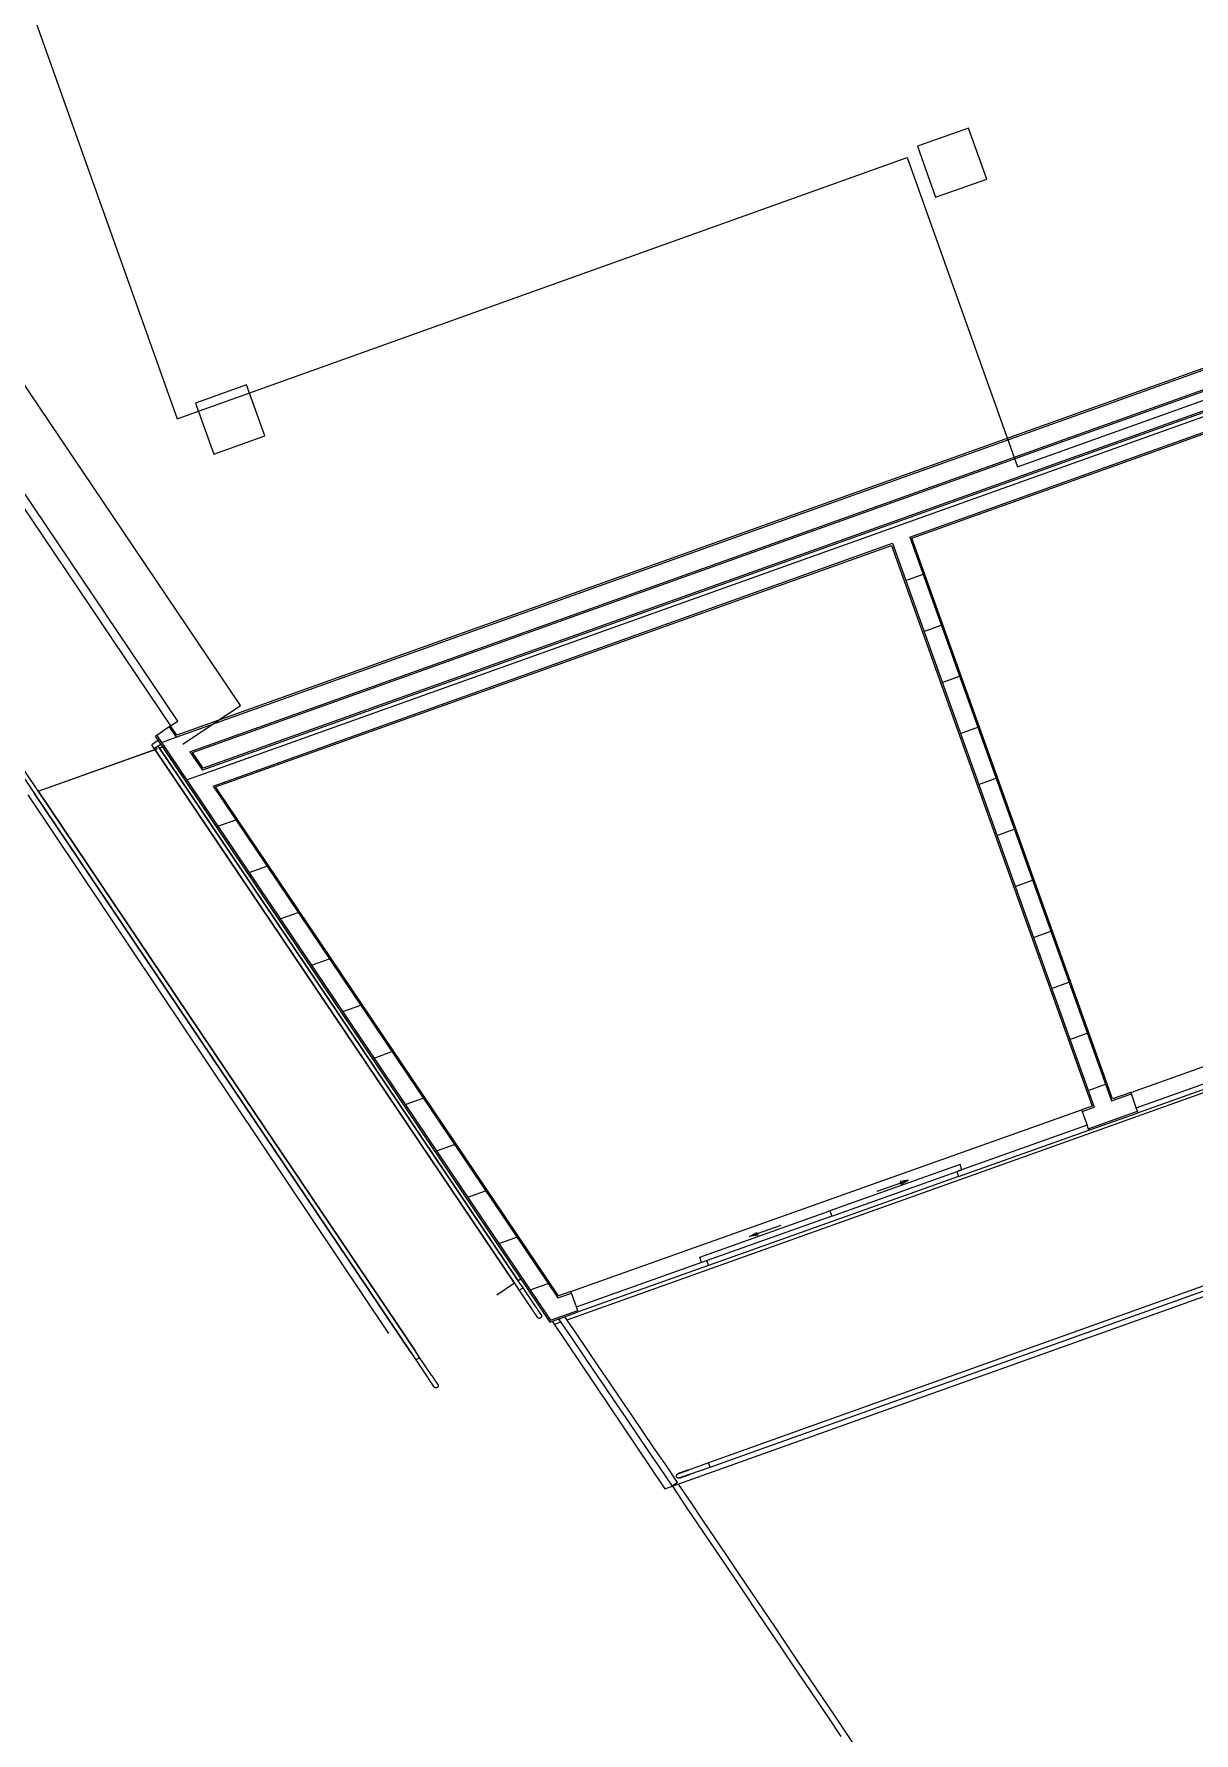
# Model space of a CAD drawing. Header units: metres. Extents: x 286532 to 329498, y 7396783 to 7466136.
# Drawn here: x 325551.01 to 325561.71, y 7397711.22 to 7397726.91 of the extents above; entities that cross this region are included whole.
import ezdxf

# ---------------------------------------------------------------- set-up
doc = ezdxf.new("R2010")
doc.units = ezdxf.units.M
doc.header["$LTSCALE"] = 10
doc.layers.get('0').update_dxf_attribs({"color": 255})
doc.layers.add('_  ARQ-AUX-001', color=1, linetype='Continuous', lineweight=5)
doc.layers.add('_AUXILIAR', color=7, linetype='Continuous', lineweight=30)

# ---------------------------------------------------------------- blocks, each defined once
blk = doc.blocks.new('ESTACAODRONE')
at = {"layer": '_  ARQ-AUX-001'}
for p, q in [((-60.70837407480791, -106.0592915486856), (-70.29791593585236, -91.49917662634319)), ((-70.71963570962062, -92.02024102966865), (-61.35362909579015, -106.240955078039)), ((-61.28681790012637, -106.1969520766189), (-70.65282451395683, -91.97623802824859)), ((-61.30391020898242, -106.3437157562003), (-38.59791278559715, -98.48435515444726)), ((-38.63704037986463, -98.48202545847744), (-61.29779709654395, -106.3257266264409)), ((-61.17817059118534, -106.4800885943696), (-37.64206768543227, -98.3333986941725)), ((-61.15503047034144, -106.4879521299154), (-37.65133612416685, -98.35247999522835)), ((-42.44445072917733, -100.2073179734871), (-61.06465719779953, -106.6524396911263)), ((-42.46353202796308, -100.1980495341122), (-61.05854408576852, -106.634450561367)), ((-61.04528079356589, -106.6818595189282), (-42.43328388778858, -100.2395794261154)), ((-53.93672663901046, -100.7968936199355), (-54.40950555383129, -100.9596206849888)), ((-53.77399957395723, -101.2696725347564), (-53.93672663901046, -100.7968936199355)), ((-54.40950555383129, -100.9596206849888), (-54.24677848877806, -101.4323995998096)), ((-54.24677848877806, -101.4323995998096), (-53.77399957395723, -101.2696725347564)), ((-54.51735142548569, -104.5660780202597), (-48.57358475151705, -102.5087270587683)), ((-54.49827012454625, -104.5753464587033), (-48.58285319025163, -102.5278083598241)), ((-60.6204872362064, -103.0998057043213), (-61.09326615102724, -103.2625327693745)), ((-60.45776017115317, -103.5725846191421), (-60.6204872362064, -103.0998057043213)), ((-61.09326615102724, -103.2625327693745), (-60.930539085974, -103.7353116841954)), ((-60.930539085974, -103.7353116841954), (-60.45776017115317, -103.5725846191421)), ((-57.75182064610999, -111.7601566212252), (-35.65757126000244, -104.1125439712778)), ((-54.51735142548569, -104.5660780202597), (-52.70919687894639, -109.7899065921083)), ((-52.69992138608359, -109.770845670253), (-54.49827012454625, -104.5753464587033)), ((-60.96817081322661, -106.798938122578), (-54.6779999496066, -104.6216842401773)), ((-60.94503069197526, -106.8068016581237), (-54.68726838834118, -104.6407655412331)), ((-54.68726838834118, -104.6407655412331), (-52.88901377236471, -109.8359928289428)), ((-54.6779999496066, -104.6216842401773), (-52.86992540740175, -109.8452816773206)), ((-54.55889161840392, -104.965792825846), (-54.3982430936054, -104.9101866059176)), ((-62.58445035494265, -106.8248865153612), (-63.64490516809309, -105.2147633026821)), ((-63.67998104581659, -105.2378648784276), (-62.61952623266615, -106.8479880911067)), ((-54.3953439133015, -105.4382884852501), (-54.23469538856239, -105.3826822653423)), ((-54.23179620819906, -105.9107841446542), (-54.07114768351937, -105.855177924767)), ((-61.24186147218324, -106.4106555150249), (-60.70837407480791, -106.0592915486856)), ((-61.48307578725507, -106.3262108927593), (-61.49560288642533, -106.3344614552334)), ((-61.36615619499935, -106.2492056405172), (-61.48307578725507, -106.3262108927593)), ((-61.48307578725507, -106.3262108927593), (-57.90452779229963, -111.759637308307)), ((-61.35362909582909, -106.240955078043), (-61.36615619499935, -106.2492056405172)), ((-61.36615619499935, -106.2492056405172), (-61.30391020898242, -106.3437157562003)), ((-61.35362909579015, -106.240955078039), (-61.28681790012637, -106.1969520766189)), ((-61.29779709654395, -106.3257266264409), (-61.35362909582909, -106.240955078043)), ((-62.58160984655842, -106.8305848203599), (-61.47810332389781, -106.4486216092482)), ((-62.58133405313129, -106.8310106862336), (-61.47969047207152, -106.4496923061088)), ((-61.4699107489248, -106.3734706678489), (-61.52928268364138, -106.4125740441871)), ((-61.4699107489248, -106.3734706678489), (-61.52928268364138, -106.4125740441871)), ((-61.5292826836411, -106.4125740441872), (-61.52888910008869, -106.4131716349625)), ((-61.5061811078956, -106.4476499219107), (-61.5292826836411, -106.4125740441872)), ((-61.5292826836411, -106.4125740441872), (-61.52888910008869, -106.4131716349625)), ((-61.52888910008869, -106.4131716349625), (-61.5292826836411, -106.4125740441872)), ((-61.50657469144812, -106.4470523311353), (-61.5061811078956, -106.4476499219107)), ((-61.50657469144812, -106.4470523311353), (-61.5061811078956, -106.4476499219107)), ((-61.5061811078956, -106.4476499219107), (-61.50657469144812, -106.4470523311353)), ((-61.50618110789588, -106.4476499219106), (-61.44680917317925, -106.4085465455724)), ((-61.50618110789588, -106.4476499219106), (-61.44680917317925, -106.4085465455724)), ((-61.50618110789588, -106.4476499219106), (-61.49819812443002, -106.4597707466978)), ((-61.50618110789594, -106.4476499219106), (-61.49819812443002, -106.4597707466978)), ((-61.49560288642533, -106.3344614552334), (-57.91065042139962, -111.7776119876653)), ((-61.46312224670646, -106.4366691709523), (-61.4711052301725, -106.424548346165)), ((-61.46312224670652, -106.4366691709523), (-61.4711052301725, -106.424548346165)), ((-61.45358278648928, -106.4401341713965), (-61.4311247926089, -106.4323606537655)), ((-61.45295609236928, -106.4404385779053), (-61.43093508371385, -106.4328163163736)), ((-61.44042529666331, -106.3909685276449), (-61.30391020898242, -106.3437157562003)), ((-61.43093508371385, -106.4328163163736), (-58.17368907673517, -111.3783994195983)), ((-61.17817059118534, -106.4800885943696), (-61.06465719779953, -106.6524396911263)), ((-54.06824850309667, -106.3832798040584), (-53.90759997847638, -106.3276735841917)), ((-61.05854408576852, -106.634450561367), (-61.15503047034144, -106.4879521299154)), ((-61.21104911418811, -106.739237883935), (-61.04528079341702, -106.6818595188767)), ((-59.39737542142393, -111.8672316689044), (-62.67426035663811, -106.8631758149713)), ((-60.96817081322661, -106.798938122578), (-57.83513799699722, -111.5559242777526)), ((-57.82901536789723, -111.5379495983943), (-60.94503069197526, -106.8068016581237)), ((-53.9047007979942, -106.8557754634625), (-53.74405227343334, -106.8001692436164)), ((-60.92726563037675, -107.1701156252005), (-60.76149730966162, -107.1127372601616)), ((-53.74115309289181, -107.3282711228666), (-53.5805045683903, -107.272664903041)), ((-60.64348214656547, -107.600993366466), (-60.47771382590622, -107.5436150014465)), ((-53.57760538778939, -107.8007667822707), (-53.41695686334731, -107.7451605624657)), ((-52.52999512845417, -109.7123017329723), (-46.85722941183485, -107.7578890025616)), ((-60.35969866275417, -108.0318711077315), (-60.19393034215079, -107.9744927427314)), ((-53.41405768268697, -108.2732624416748), (-53.25340915830429, -108.2176562218904)), ((-60.07591517894289, -108.4627488489971), (-59.91014685839536, -108.4053704840163)), ((-53.25050997758453, -108.745758101079), (-53.08986145326125, -108.6901518813151)), ((-59.79213169513159, -108.8936265902627), (-59.62636337463996, -108.8362482253011)), ((-59.50834821132023, -109.3245043315282), (-59.34257989088454, -109.267125966586)), ((-53.08696227248211, -109.2182537604831), (-52.92631374821826, -109.1626475407397)), ((-52.48113481027198, -109.8541208766178), (-51.03930685726562, -109.3573743075008)), ((-51.02302008450769, -109.4046473551404), (-52.46484803751405, -109.9013939242574)), ((-59.22456472750895, -109.7553820727937), (-59.05879640712917, -109.6980037078709)), ((-52.92341456737964, -109.6907494198872), (-52.76276604317522, -109.6351432001644)), ((-52.70919687894639, -109.7899065921083), (-52.52510909672128, -109.7264836477116)), ((-52.52999512845417, -109.7123017329723), (-52.69992138608359, -109.770845670253)), ((-52.52510909672128, -109.7264836477116), (-52.52999512845417, -109.7123017329723)), ((-52.48113481025212, -109.8541208766401), (-52.52510909672128, -109.7264836477116)), ((-57.71288747934159, -111.4979405738413), (-52.98558271513321, -109.8692632969469)), ((-47.16060540429453, -109.8728947029156), (-56.45931998162695, -113.0915135385818)), ((-56.44558197440153, -113.1312031739729), (-47.14686739706914, -109.9125843383066)), ((-52.88901377236471, -109.8359928289428), (-52.98558271513321, -109.8692632969469)), ((-52.98558271513321, -109.8692632969469), (-52.98069668340031, -109.8834452116862)), ((-52.98069668340031, -109.8834452116862), (-52.86992540740175, -109.8452816773206)), ((-52.98069668340031, -109.8834452116862), (-52.93672239698935, -110.0110824406147)), ((-52.92532165593002, -110.0441735740751), (-52.4697340693092, -109.8872120091692)), ((-52.92043562425533, -110.0583554878831), (-52.4648480375181, -109.9013939239085)), ((-52.46484803751405, -109.9013939242574), (-52.48113481027198, -109.8541208766178)), ((-56.86468177882489, -113.3286755494773), (-47.0717255299096, -109.9389819335192)), ((-52.9367223970844, -110.0110824407324), (-54.14218511189299, -110.4263951460597)), ((-54.12589833913505, -110.4736681936993), (-52.92043562432646, -110.058355488372)), ((-52.92043562432646, -110.058355488372), (-52.9367223970844, -110.0110824407324)), ((-58.94078124369764, -110.1862598140592), (-58.77501292337379, -110.1288814491558)), ((-54.11119883701138, -110.3628353256622), (-55.31666155181997, -110.7781480309895)), ((-54.09491206425344, -110.4101083733018), (-54.11119883701138, -110.3628353256622)), ((-58.65699775988628, -110.6171375553248), (-58.49122943961831, -110.5597591904407)), ((-54.12589833908714, -110.4736681934446), (-56.44227767316625, -111.2717200582847)), ((-55.30037477906204, -110.825421078629), (-54.09491206425344, -110.4101083733018)), ((-54.87811038609194, -110.6001907466806), (-54.58993388768123, -110.5009065799483)), ((-54.58993388768123, -110.5009065799483), (-54.666694640945, -110.513078212523)), ((-54.666694640945, -110.513078212523), (-54.65790245757145, -110.5385978970947)), ((-54.65790245757145, -110.5385978970947), (-54.58993388768123, -110.5009065799483)), ((-54.14218511189299, -110.4263951460597), (-54.12589833913505, -110.4736681936993)), ((-56.52212426634766, -111.193460735936), (-55.31666155153907, -110.7781480306087)), ((-55.30037477878113, -110.8254210782483), (-56.50583749358973, -111.2407337835756)), ((-55.31666155153907, -110.7781480306087), (-55.30037477878113, -110.8254210782483)), ((-55.31666155181997, -110.7781480309895), (-55.30037477906204, -110.825421078629)), ((-58.37321427607498, -111.0480152965903), (-58.20744595586297, -110.9906369317256)), ((-55.77176007838914, -110.9080758985158), (-56.05993657679986, -111.0073600652482)), ((-56.05993657679986, -111.0073600652482), (-55.99196800690964, -110.9696687481018)), ((-55.98317582353608, -110.9951884326735), (-56.05993657679986, -111.0073600652482)), ((-55.99196800690964, -110.9696687481018), (-55.98317582353608, -110.9951884326735)), ((-57.66402716075878, -111.639759716145), (-56.45856444595018, -111.2244470108177)), ((-56.44227767319224, -111.2717200584572), (-57.64774038800084, -111.6870327637845)), ((-56.50583749358973, -111.2407337835756), (-56.52212426634766, -111.193460735936)), ((-56.45856444595018, -111.2244470108177), (-56.44227767319224, -111.2717200584572)), ((-58.23235754854977, -111.4170394837856), (-58.39685601211386, -111.5253809979185)), ((-58.23395377910407, -111.4159796554498), (-58.19000491337584, -111.4827086551228)), ((-58.23395377910401, -111.4159796554499), (-58.1900049133759, -111.4827086551228)), ((-58.15492903565234, -111.4596070793772), (-58.19887790138057, -111.3928780797042)), ((-58.15492903565234, -111.4596070793773), (-58.19887790138063, -111.3928780797043)), ((-58.17368907673517, -111.3783994195983), (-58.19853459933074, -111.3947631074116)), ((-58.19000491337556, -111.4827086551228), (-58.18940732260023, -111.4823150715704)), ((-58.19000491337558, -111.4827086551228), (-58.18940732260027, -111.4823150715704)), ((-58.19000491337588, -111.4827086551228), (-58.08087746985409, -111.648400420369)), ((-58.15552662642739, -111.4600006629298), (-58.15492903565206, -111.4596070793773)), ((-58.1555266264274, -111.4600006629298), (-58.1549290356521, -111.4596070793773)), ((-58.04580159213062, -111.6252988446234), (-58.15492903565237, -111.4596070793772)), ((-58.08943079226364, -111.4788930378559), (-57.92366247210751, -111.4215146730105)), ((-57.71288747934159, -111.4979405738413), (-57.82901536789723, -111.5379495983943)), ((-57.70800144720124, -111.5121224876493), (-57.71288747934159, -111.4979405738413)), ((-57.83513799699722, -111.5559242777526), (-57.70800144720124, -111.5121224876493)), ((-57.66402716073208, -111.6397597156465), (-57.70800144720124, -111.5121224876493)), ((-57.64774038800084, -111.6870327637845), (-57.66402716075878, -111.639759716145)), ((-57.91065042139962, -111.7776119876653), (-57.64774038805626, -111.6870327638462)), ((-57.90452779229963, -111.759637308307), (-57.6526264201384, -111.6728508500382)), ((-57.89075367158512, -111.7707570483908), (-56.86468177882489, -113.3286755494773)), ((-57.81039698130917, -111.7804319923744), (-57.87064645253122, -111.8012864971533)), ((-57.82731376093011, -111.7550046028994), (-57.80828396829355, -111.7423441290331)), ((-57.82731376093011, -111.7550046028994), (-57.71326173652903, -111.9264347086815)), ((-57.66330717436745, -111.893200062313), (-57.77199021613126, -111.7298400040927)), ((-57.71326173630553, -111.9264347083439), (-57.6130574812247, -112.0770504132254)), ((-57.56310291906317, -112.0438157668569), (-57.66330717414399, -111.8932000619754)), ((-59.19431999226651, -112.0485907075407), (-59.15041585104274, -112.1152518005363)), ((-59.19431999226651, -112.0485907075406), (-59.15041585104274, -112.1152518005362)), ((-59.11533997331929, -112.0921502247907), (-59.15924411454296, -112.0254891317951)), ((-59.11533997331924, -112.0921502247907), (-59.15924411454296, -112.0254891317951)), ((-59.15041585104245, -112.1152518005364), (-59.14981826026718, -112.1148582169839)), ((-59.15041585104253, -112.1152518005364), (-59.14981826026722, -112.1148582169839)), ((-59.15041585104277, -112.1152518005363), (-59.041288407521, -112.2809435657825)), ((-59.11593756409428, -112.0925438083433), (-59.11533997331901, -112.0921502247908)), ((-59.11593756409435, -112.0925438083433), (-59.11533997331905, -112.0921502247909)), ((-59.0062125297975, -112.257841990037), (-59.11533997331928, -112.0921502247908)), ((-57.61305748145571, -112.0770504144525), (-57.51285322637489, -112.2276661193339)), ((-57.46289866421336, -112.1944314729654), (-57.56310291929418, -112.0438157680839)), ((-57.51285322619844, -112.2276661186983), (-57.41264897111762, -112.3782818235798)), ((-57.36269440895609, -112.3450471772112), (-57.46289866403691, -112.1944314723297)), ((-57.41264897099938, -112.3782818229442), (-57.31244471591856, -112.5288975278257)), ((-57.26249015375703, -112.4956628814571), (-57.36269440883785, -112.3450471765756)), ((-57.31244471614957, -112.5288975290527), (-57.21224046106875, -112.6795132339342)), ((-57.16228589890721, -112.6462785875656), (-57.26249015398804, -112.4956628826841)), ((-57.21224046095051, -112.6795132332986), (-57.11203620586969, -112.8301289381801)), ((-57.06208164370815, -112.7968942918115), (-57.16228589878898, -112.64627858693)), ((-57.11203620569324, -112.8301289375444), (-57.01183195061242, -112.9807446424259)), ((-56.96187738845089, -112.9475099960573), (-57.06208164353171, -112.7968942911758)), ((-57.01183195090164, -112.9807446436529), (-56.91162769582081, -113.1313603485344)), ((-56.86167313365928, -113.0981257021658), (-56.96187738874011, -112.9475099972844)), ((-56.91162769571326, -113.1313603479875), (-56.79757567116161, -113.302790453996)), ((-56.74762110899997, -113.2695558076274), (-56.86167313355168, -113.0981257016189)), ((-56.45931998162691, -113.0915135385818), (-56.64680625928369, -113.1564092679514)), ((-56.6330682520583, -113.1960989033424), (-56.44558197440151, -113.1312031739729)), ((-56.44558197440125, -113.131203173973), (-56.45931998162666, -113.0915135385819)), ((-56.74762110899997, -113.2695558076274), (-56.79757567116161, -113.302790453996)), ((-56.79615035380624, -113.3049543638052), (-56.67523051489457, -113.4885509085053)), ((-56.62512211814681, -113.4555486574402), (-56.73764388762174, -113.2847031761272)), ((-56.67523051489457, -113.4885509085053), (-56.56666193585914, -113.6533941315307)), ((-56.51655353911127, -113.6203918804657), (-56.62512211814681, -113.4555486574402)), ((-56.56666193570322, -113.6533941315629), (-56.4580933566678, -113.8182373545884)), ((-56.40798495991993, -113.7852351035233), (-56.51655353895546, -113.6203918804979)), ((-56.45809335691933, -113.8182373546206), (-56.34952477788391, -113.9830805776461)), ((-56.29941638113604, -113.950078326581), (-56.40798496017158, -113.7852351035556)), ((-56.34952477772799, -113.9830805776783), (-56.24095619869257, -114.1479238007038)), ((-56.1908478019447, -114.1149215496387), (-56.29941638098023, -113.9500783266133)), ((-56.24095619859486, -114.147923800736), (-56.13238761955944, -114.3127670237615)), ((-56.08227922281156, -114.2797647726964), (-56.1908478018471, -114.1149215496709)), ((-56.13238761981097, -114.3127670237937), (-56.02381904077555, -114.4776102468192)), ((-55.97371064402768, -114.4446079957541), (-56.08227922306321, -114.2797647727286)), ((-56.02381904061963, -114.4776102468514), (-55.91525046158421, -114.6424534698768)), ((-55.86514206483633, -114.6094512188118), (-55.97371064387187, -114.4446079957863)), ((-55.75657348605245, -114.7742944418695), (-55.86514206508798, -114.609451218844)), ((-55.91525046183574, -114.6424534699091), (-55.80668188280032, -114.8072966929345)), ((-55.6480049068611, -114.9391376649272), (-55.75657348589664, -114.7742944419017)), ((-55.8066818826444, -114.8072966929668), (-55.69811330360898, -114.9721399159922)), ((-55.53943632766976, -115.1039808879848), (-55.6480049067053, -114.9391376649594)), ((-55.69811330345306, -114.9721399160244), (-55.58954472441764, -115.1369831390499)), ((-55.43086774888587, -115.2688241110425), (-55.53943632792141, -115.1039808880171)), ((-55.58954472466917, -115.1369831390821), (-55.48097614563375, -115.3018263621076)), ((-55.48097614553603, -115.3018263621398), (-55.37240756650061, -115.4666695851653)), ((-55.32229916975274, -115.4336673341002), (-55.43086774878827, -115.2688241110747)), ((-55.37240756634469, -115.4666695842662), (-55.26383898730927, -115.6315128072916)), ((-55.2137305905614, -115.5985105562266), (-55.32229916959693, -115.4336673332011)), ((-55.10516201177751, -115.7633537802156), (-55.21373059081304, -115.5985105571901))]:
    blk.add_line(p, q, dxfattribs=at)
for points in [[(-61.50618110789566, -106.4476499219107), (-61.50558351712033, -106.4472563383582), (-61.50383146961821, -106.4461024097694), (-61.50104436453108, -106.4442667744708), (-61.49741213846477, -106.4418745279743), (-61.49318232162318, -106.4390886979253), (-61.48864316903388, -106.4360991340379), (-61.48410401644463, -106.4331095701505), (-61.47987419960305, -106.4303237401015), (-61.47624197353667, -106.427931493605), (-61.47345486844961, -106.4260958583063), (-61.47170282094743, -106.4249419297176), (-61.47110523017216, -106.4245483461651)], [(-61.47110523017216, -106.4245483461651), (-61.47170282094743, -106.4249419297176), (-61.47345486844961, -106.4260958583064), (-61.47624197353667, -106.427931493605), (-61.47987419960305, -106.4303237401015), (-61.48410401644463, -106.4331095701505), (-61.48864316903388, -106.4360991340379), (-61.49318232162318, -106.4390886979253), (-61.49741213846477, -106.4418745279743), (-61.50104436453108, -106.4442667744708), (-61.50383146961821, -106.4461024097694), (-61.50558351712033, -106.4472563383582), (-61.50618110789566, -106.4476499219107)], [(-61.50618110789566, -106.4476499219107), (-61.50558351712033, -106.4472563383582), (-61.50383146961826, -106.4461024097694), (-61.50104436453108, -106.4442667744708), (-61.49741213846477, -106.4418745279743), (-61.49318232162318, -106.4390886979253), (-61.48864316903388, -106.4360991340379), (-61.48410401644463, -106.4331095701505), (-61.47987419960305, -106.4303237401015), (-61.47624197353679, -106.427931493605), (-61.47345486844961, -106.4260958583064), (-61.47170282094748, -106.4249419297176), (-61.47110523017216, -106.4245483461651)], [(-61.47110523017216, -106.4245483461651), (-61.47170282094748, -106.4249419297176), (-61.47345486844961, -106.4260958583064), (-61.47624197353679, -106.427931493605), (-61.47987419960305, -106.4303237401015), (-61.48410401644463, -106.4331095701505), (-61.48864316903388, -106.4360991340379), (-61.49318232162318, -106.4390886979253), (-61.49741213846477, -106.4418745279743), (-61.50104436453108, -106.4442667744708), (-61.50383146961826, -106.4461024097694), (-61.50558351712033, -106.4472563383582), (-61.50618110789566, -106.4476499219107)], [(-58.23395377910401, -111.4159796554497), (-59.86607579386043, -108.9378754408283), (-61.49819812442996, -106.4597707466977)], [(-61.49819812442996, -106.4597707466977), (-59.86607579386043, -108.9378754408283), (-58.23395377910401, -111.4159796554497)], [(-58.23395377910401, -111.4159796554498), (-59.86607579386049, -108.9378754408283), (-61.49819812442996, -106.4597707466979)], [(-61.49819812442996, -106.4597707466979), (-59.86607579386049, -108.9378754408283), (-58.23395377910401, -111.4159796554498)], [(-61.46312224670646, -106.4366691709522), (-59.83099991613705, -108.9147738650827), (-58.19887790138057, -111.3928780797042)], [(-58.19887790138057, -111.3928780797042), (-59.83099991613705, -108.9147738650827), (-61.46312224670646, -106.4366691709522)], [(-61.46312224670646, -106.4366691709523), (-59.83099991613699, -108.9147738650828), (-58.19887790138057, -111.3928780797043)], [(-58.19887790138057, -111.3928780797043), (-59.83099991613699, -108.9147738650828), (-61.46312224670646, -106.4366691709523)], [(-59.19431999226651, -112.0485907075406), (-60.90691966778456, -109.4482946294967), (-62.61952623266603, -106.8479880911067)], [(-62.61952623266603, -106.8479880911067), (-60.90691966778456, -109.4482946294967), (-59.19431999226651, -112.0485907075406)], [(-59.1943199922664, -112.0485907075407), (-60.90691966778439, -109.4482946294968), (-62.61952623266598, -106.8479880911068)], [(-62.61952623266598, -106.8479880911068), (-60.90691966778439, -109.4482946294968), (-59.1943199922664, -112.0485907075407)], [(-62.58445035494253, -106.8248865153612), (-60.87184379006101, -109.4251930537512), (-59.15924411454296, -112.0254891317951)], [(-59.15924411454296, -112.0254891317951), (-60.87184379006101, -109.4251930537512), (-62.58445035494253, -106.8248865153612)], [(-62.58445035494248, -106.8248865153613), (-60.87184379006089, -109.4251930537513), (-59.1592441145429, -112.0254891317952)], [(-59.1592441145429, -112.0254891317952), (-60.87184379006089, -109.4251930537513), (-62.58445035494248, -106.8248865153613)], [(-58.15492903565206, -111.4596070793773), (-58.15552662642739, -111.4600006629298), (-58.15727867392945, -111.4611545915186), (-58.16006577901663, -111.4629902268172), (-58.16369800508295, -111.4653824733137), (-58.16792782192454, -111.4681683033627), (-58.17246697451384, -111.4711578672501), (-58.17700612710314, -111.4741474311375), (-58.18123594394473, -111.4769332611865), (-58.18486817001099, -111.479325507683), (-58.18765527509811, -111.4811611429816), (-58.18940732260023, -111.4823150715704), (-58.19000491337556, -111.4827086551228)], [(-59.11533997331901, -112.0921502247908), (-59.11593756409428, -112.0925438083433), (-59.1176896115964, -112.0936977369321), (-59.12047671668358, -112.0955333722307), (-59.1241089427499, -112.0979256187272), (-59.12833875959143, -112.1007114487762), (-59.13287791218067, -112.1037010126636), (-59.13741706476998, -112.106690576551), (-59.14164688161162, -112.1094764066), (-59.14527910767788, -112.1118686530965), (-59.148066212765, -112.1137042883952), (-59.14981826026718, -112.1148582169839), (-59.15041585104245, -112.1152518005364)]]:
    blk.add_lwpolyline(points, dxfattribs=at)
at = {"layer": '_  ARQ-AUX-001', "flags": 128}
for points in [[(-58.08087746985409, -111.648400420369), (-58.07864271342826, -111.6517935241121), (-58.07641153213599, -111.6551811996131), (-58.07418749539137, -111.6585580273137), (-58.07197416117879, -111.6619186050101), (-58.06977507036082, -111.6652575564948), (-58.06759374101365, -111.6685695401577), (-58.06543366279892, -111.6718492575314), (-58.06329829138096, -111.6750914617678), (-58.06119104289854, -111.6782909660318), (-58.0591152884997, -111.6814426517991), (-58.05707434894867, -111.6845414770446), (-58.05507148931336, -111.6875824843092), (-58.05310991374195, -111.6905608086299), (-58.05119276033687, -111.693471685323), (-58.04932309613464, -111.696310457607), (-58.0475039121991, -111.6990725840516), (-58.0457381188365, -111.7017536458438), (-58.04402854093955, -111.7043493538567), (-58.04237791346816, -111.7068555555111), (-58.04078887707417, -111.7092682414191), (-58.03926397387687, -111.7115835517978), (-58.03780564339608, -111.7137977826446), (-58.03641621864941, -111.7159073916624), (-58.03509792242016, -111.7179090039269), (-58.03385286370101, -111.7197994172855), (-58.03268303432029, -111.7215756074799), (-58.03159030575552, -111.7232347329848), (-58.03057642613926, -111.7247741395533), (-58.02964301746265, -111.7261913644633), (-58.02879157298041, -111.7274841404573), (-58.02802345482212, -111.7286503993695), (-58.02733989181294, -111.7296882754343), (-58.02674197750789, -111.7305961082715), (-58.0262306684423, -111.7313724455422), (-58.0258067826016, -111.7320160452724), (-58.02547099811276, -111.7325258778398), (-58.02522385215925, -111.732901127621), (-58.02506574012192, -111.7331411942965), (-58.02499691494631, -111.7332456938108)], [(-58.02499365805061, -111.733250638862), (-58.02503835913942, -111.7331827677374), (-58.02517239089367, -111.732979262943), (-58.02539553889117, -111.7326404500429), (-58.02570744614265, -111.7321668710656), (-58.02610761366313, -111.7315592836365), (-58.02659540126988, -111.7308186597657), (-58.02717002860683, -111.7299461842936), (-58.02783057639276, -111.7289432529946), (-58.0285759878922, -111.7278114703449), (-58.02940507060572, -111.7265526469555), (-58.03031649817783, -111.7251687966751), (-58.03130881251885, -111.723662133369), (-58.03238042613752, -111.722035067377), (-58.03352962468069, -111.7202902016578), (-58.03475456967576, -111.7184303276241), (-58.03605330147212, -111.7164584206778), (-58.03742374237591, -111.7143776354492), (-58.038863699974, -111.7121913007509), (-58.04037087064146, -111.709902914252), (-58.04194284322671, -111.7075161368826), (-58.04357710290896, -111.7050347869776), (-58.04527103522133, -111.7024628341673), (-58.04702193023349, -111.6998043930276), (-58.04882698688687, -111.6970637164973), (-58.05068331747597, -111.6942451890742), (-58.05258795226779, -111.6913533198008), (-58.05453784425298, -111.6883927350511), (-58.0565298740203, -111.6853681711291), (-58.05856085474706, -111.682284466692), (-58.06062753729739, -111.679146555009), (-58.06272661542005, -111.6759594560693), (-58.06485473103784, -111.6727282685515), (-58.06700847961971, -111.6694581616663), (-58.06918441562741, -111.666154366887), (-58.07137905802748, -111.6628221695807), (-58.07358889586027, -111.6594669005521), (-58.07581039385663, -111.6560939275159), (-58.07803999809365, -111.6527086465095), (-58.08027414168021, -111.6493164732603), (-58.08087746985409, -111.648400420369)], [(-57.98991778032712, -111.7101490631165), (-57.98996248141593, -111.7100811919918), (-57.9900965131702, -111.7098776871974), (-57.99031966116767, -111.7095388742974), (-57.99063156841916, -111.7090652953201), (-57.99103173593964, -111.708457707891), (-57.99151952354639, -111.7077170840202), (-57.99209415088334, -111.706844608548), (-57.99275469866929, -111.705841677249), (-57.99350011016868, -111.7047098945994), (-57.99432919288221, -111.70345107121), (-57.99524062045433, -111.7020672209295), (-57.99623293479537, -111.7005605576235), (-57.99730454841404, -111.6989334916315), (-57.9984537469572, -111.6971886259122), (-57.99967869195227, -111.6953287518786), (-58.00097742374864, -111.6933568449323), (-58.00234786465243, -111.6912760597037), (-58.00378782225051, -111.6890897250053), (-58.00529499291797, -111.6868013385064), (-58.00686696550321, -111.6844145611371), (-58.00850122518546, -111.681933211232), (-58.01019515749783, -111.6793612584217), (-58.01194605250998, -111.6767028172821), (-58.01375110916339, -111.6739621407518), (-58.01560743975246, -111.6711436133286), (-58.0175120745443, -111.6682517440552), (-58.01946196652949, -111.6652911593056), (-58.0214539962968, -111.6622665953836), (-58.02348497702358, -111.6591828909465), (-58.02555165957391, -111.6560449792634), (-58.02765073769656, -111.6528578803238), (-58.02977885331433, -111.649626692806), (-58.03193260189622, -111.6463565859207), (-58.03410853790392, -111.6430527911415), (-58.03630318030398, -111.6397205938352), (-58.03851301813679, -111.6363653248065), (-58.04073451613312, -111.6329923517703), (-58.04296412037017, -111.6296070707639), (-58.04519826395673, -111.6262148975147), (-58.04580159213062, -111.6252988446234)], [(-58.04580159213062, -111.6252988446234), (-58.04356683570477, -111.6286919483666), (-58.0413356544125, -111.6320796238675), (-58.03911161766789, -111.6354564515682), (-58.03689828345531, -111.6388170292646), (-58.03469919263733, -111.6421559807493), (-58.03251786329015, -111.6454679644121), (-58.03035778507544, -111.6487476817859), (-58.02822241365745, -111.6519898860223), (-58.02611516517503, -111.6551893902863), (-58.02403941077622, -111.6583410760535), (-58.02199847122517, -111.6614399012991), (-58.01999561158988, -111.6644809085637), (-58.01803403601846, -111.6674592328843), (-58.01611688261338, -111.6703701095775), (-58.01424721841113, -111.6732088818614), (-58.0124280344756, -111.675971008306), (-58.010662241113, -111.6786520700983), (-58.00895266321604, -111.6812477781112), (-58.00730203574467, -111.6837539797656), (-58.00571299935069, -111.6861666656736), (-58.00418809615339, -111.6884819760523), (-58.00272976567258, -111.6906962068991), (-58.00134034092594, -111.6928058159169), (-58.00002204469667, -111.6948074281814), (-57.9987769859775, -111.6966978415399), (-57.99760715659681, -111.6984740317343), (-57.99651442803203, -111.7001331572393), (-57.99550054841578, -111.7016725638078), (-57.99456713973915, -111.7030897887178), (-57.99371569525691, -111.7043825647118), (-57.9929475770986, -111.7055488236239), (-57.99226401408945, -111.7065866996887), (-57.99166609978439, -111.7074945325259), (-57.99115479071882, -111.7082708697967), (-57.99073090487812, -111.7089144695268), (-57.99039512038927, -111.7094243020942), (-57.99014797443575, -111.7097995518755), (-57.98998986239843, -111.7100396185509), (-57.98992103722282, -111.7101441180652)], [(-57.99590493131608, -111.739237789851), (-57.99661550121247, -111.7396856696868), (-57.99734341314513, -111.7401047760496), (-57.9980875026103, -111.7404944384584), (-57.99884657922354, -111.7408540335366), (-57.99961942862421, -111.7411829860087), (-58.00040481441813, -111.7414807696209), (-58.00120148015557, -111.7417469079831), (-58.00200815134132, -111.7419809753305), (-58.00282353747351, -111.7421825972054), (-58.0036463341083, -111.7423514510558), (-58.0044752249466, -111.7424872667515), (-58.00530888393989, -111.7425898270163), (-58.0061459774116, -111.7426589677759), (-58.00698516619075, -111.7426945784196), (-58.00782510775434, -111.7426966019781), (-58.00866445837501, -111.742665035214), (-58.00950187527084, -111.7425999286275), (-58.01033601875342, -111.7425013863753), (-58.01116555437115, -111.7423695661039), (-58.01198915504396, -111.7422046786975), (-58.01280550318648, -111.742006987941), (-58.01361329281583, -111.7417768100973), (-58.01441123164093, -111.7415145134019), (-58.01519804312985, -111.7412205174735), (-58.0159724685521, -111.740895292643), (-58.01673326899216, -111.7405393592006), (-58.01747922733166, -111.740153286564), (-58.01820915019635, -111.7397376923669), (-58.01892186986537, -111.7392932414715), (-58.0196162461393, -111.7388206449044), (-58.02029116816421, -111.7383206587193), (-58.02094555620884, -111.7377940827874), (-58.02157836339193, -111.7372417595179), (-58.02218857735694, -111.7366645725102), (-58.02277522189173, -111.7360634451403), (-58.0233373584902, -111.7354393390838), (-58.02387408785368, -111.7347932527774), (-58.02438455132969, -111.7341262198212), (-58.02486793228557, -111.7334393073256), (-58.02499365805061, -111.733250638862)], [(-57.98991778032712, -111.7101490631165), (-57.98946990049123, -111.7108596330128), (-57.98905079412848, -111.7115875449455), (-57.98866113171968, -111.7123316344107), (-57.98830153664151, -111.7130907110239), (-57.98797258416941, -111.7138635604246), (-57.98767480055716, -111.7146489462185), (-57.98740866219502, -111.7154456119559), (-57.98717459484757, -111.7162522831416), (-57.98697297297269, -111.7170676692738), (-57.98680411912232, -111.7178904659087), (-57.98666830342663, -111.718719356747), (-57.98656574316173, -111.7195530157402), (-57.98649660240221, -111.7203901092119), (-57.98646099175848, -111.7212292979911), (-57.98645896820002, -111.7220692395547), (-57.98649053496406, -111.7229085901754), (-57.98655564155054, -111.7237460070712), (-57.9866541838028, -111.7245801505538), (-57.98678600407423, -111.7254096861715), (-57.98695089148057, -111.7262332868443), (-57.98714858223705, -111.7270496349868), (-57.98737876008078, -111.7278574246162), (-57.98764105677616, -111.7286553634413), (-57.98793505270453, -111.7294421749302), (-57.98826027753508, -111.7302166003524), (-57.98861621097748, -111.7309774007925), (-57.9890022836141, -111.731723359132), (-57.98941787781116, -111.7324532819967), (-57.98986232870654, -111.7331660016657), (-57.99033492527363, -111.7338603779396), (-57.99083491145875, -111.7345352999646), (-57.99136148739067, -111.7351896880092), (-57.99191381066017, -111.7358224951923), (-57.99249099766791, -111.7364327091573), (-57.99309212503778, -111.7370193536921), (-57.99371623109423, -111.7375814902906), (-57.9943623174007, -111.7381182196541), (-57.99502935035692, -111.7386286831301), (-57.99571626285244, -111.7391120640859), (-57.99590493131608, -111.739237789851)], [(-58.98540459571752, -112.3657937842755), (-58.98544929680634, -112.3657259131509), (-58.98558332856057, -112.3655224083565), (-58.98580647655805, -112.3651835954564), (-58.98611838380956, -112.3647100164792), (-58.98651855133002, -112.36410242905), (-58.98700633893679, -112.3633618051793), (-58.9875809662737, -112.3624893297071), (-58.98824151405967, -112.3614863984081), (-58.98898692555909, -112.3603546157585), (-58.98981600827258, -112.359095792369), (-58.99072743584472, -112.3577119420887), (-58.99171975018574, -112.3562052787825), (-58.99279136380443, -112.3545782127906), (-58.99394056234758, -112.3528333470713), (-58.99516550734266, -112.3509734730377), (-58.99646423913902, -112.3490015660913), (-58.99783468004278, -112.3469207808627), (-58.9992746376409, -112.3447344461644), (-59.00078180830835, -112.3424460596655), (-59.00235378089361, -112.3400592822962), (-59.00398804057583, -112.3375779323911), (-59.00568197288822, -112.3350059795808), (-59.00743286790036, -112.3323475384412), (-59.00923792455377, -112.3296068619108), (-59.01109425514286, -112.3267883344877), (-59.01299888993467, -112.3238964652143), (-59.01494878191988, -112.3209358804646), (-59.01694081168718, -112.3179113165427), (-59.01897179241396, -112.3148276121055), (-59.02103847496428, -112.3116897004225), (-59.02313755308695, -112.3085026014828), (-59.02526566870473, -112.305271413965), (-59.0274194172866, -112.3020013070798), (-59.0295953532943, -112.2986975123006), (-59.03178999569438, -112.2953653149942), (-59.03399983352716, -112.2920100459656), (-59.03622133152351, -112.2886370729294), (-59.03845093576056, -112.285251791923), (-59.0406850793471, -112.2818596186738), (-59.041288407521, -112.2809435657825)], [(-59.041288407521, -112.2809435657825), (-59.03905365109516, -112.2843366695256), (-59.03682246980289, -112.2877243450266), (-59.03459843305829, -112.2911011727272), (-59.0323850988457, -112.2944617504236), (-59.03018600802772, -112.2978007019083), (-59.02800467868056, -112.3011126855712), (-59.0258446004658, -112.304392402945), (-59.02370922904785, -112.3076346071814), (-59.02160198056543, -112.3108341114453), (-59.01952622616658, -112.3139857972126), (-59.01748528661555, -112.3170846224582), (-59.01548242698026, -112.3201256297227), (-59.01352085140884, -112.3231039540434), (-59.01160369800377, -112.3260148307366), (-59.00973403380155, -112.3288536030205), (-59.007914849866, -112.3316157294651), (-59.0061490565034, -112.3342967912573), (-59.00443947860643, -112.3368924992702), (-59.00278885113505, -112.3393987009246), (-59.00119981474108, -112.3418113868326), (-58.99967491154378, -112.3441266972114), (-58.99821658106298, -112.3463409280582), (-58.99682715631634, -112.348450537076), (-58.99550886008705, -112.3504521493405), (-58.99426380136787, -112.352342562699), (-58.99309397198719, -112.3541187528934), (-58.99200124342241, -112.3557778783983), (-58.99098736380615, -112.3573172849668), (-58.99005395512954, -112.3587345098769), (-58.9892025106473, -112.3600272858709), (-58.988434392489, -112.361193544783), (-58.98775082947984, -112.3622314208478), (-58.98715291517478, -112.363139253685), (-58.98664160610921, -112.3639155909557), (-58.98621772026852, -112.3645591906859), (-58.98588193577966, -112.3650690232533), (-58.98563478982616, -112.3654442730345), (-58.98547667778882, -112.36568433971), (-58.9854078526132, -112.3657888392243)], [(-59.0062125297975, -112.257841990037), (-59.00397777337168, -112.2612350937801), (-59.00174659207941, -112.264622769281), (-58.99952255533479, -112.2679995969817), (-58.99730922112222, -112.2713601746781), (-58.99511013030423, -112.2746991261628), (-58.99292880095705, -112.2780111098257), (-58.9907687227423, -112.2812908271994), (-58.98863335132437, -112.2845330314358), (-58.98652610284195, -112.2877325356998), (-58.9844503484431, -112.290884221467), (-58.98240940889208, -112.2939830467126), (-58.98040654925678, -112.2970240539772), (-58.97844497368534, -112.3000023782978), (-58.97652782028027, -112.302913254991), (-58.97465815607805, -112.305752027275), (-58.9728389721425, -112.3085141537196), (-58.9710731787799, -112.3111952155118), (-58.96936360088294, -112.3137909235247), (-58.96771297341156, -112.3162971251791), (-58.9661239370176, -112.3187098110871), (-58.9645990338203, -112.3210251214658), (-58.96314070333949, -112.3232393523126), (-58.96175127859283, -112.3253489613304), (-58.96043298236357, -112.327350573595), (-58.95918792364439, -112.3292409869535), (-58.95801809426371, -112.3310171771479), (-58.95692536569892, -112.3326763026528), (-58.95591148608266, -112.3342157092213), (-58.95497807740603, -112.3356329341313), (-58.95412663292382, -112.3369257101253), (-58.95335851476552, -112.3380919690375), (-58.95267495175635, -112.3391298451023), (-58.9520770374513, -112.3400376779395), (-58.95156572838573, -112.3408140152102), (-58.95114184254504, -112.3414576149404), (-58.95080605805614, -112.3419674475077), (-58.95055891210267, -112.342342697289), (-58.95040080006535, -112.3425827639645), (-58.95033197488972, -112.3426872634788)], [(-58.95032871799401, -112.34269220853), (-58.95037341908283, -112.3426243374054), (-58.95050745083709, -112.342420832611), (-58.95073059883457, -112.3420820197109), (-58.95104250608605, -112.3416084407337), (-58.95144267360653, -112.3410008533045), (-58.95193046121329, -112.3402602294337), (-58.95250508855022, -112.3393877539615), (-58.95316563633619, -112.3383848226626), (-58.9539110478356, -112.337253040013), (-58.95474013054911, -112.3359942166235), (-58.95565155812123, -112.3346103663431), (-58.95664387246227, -112.333103703037), (-58.95771548608095, -112.331476637045), (-58.9588646846241, -112.3297317713258), (-58.96008962961918, -112.3278718972921), (-58.96138836141552, -112.3258999903458), (-58.9627588023193, -112.3238192051172), (-58.96419875991742, -112.3216328704189), (-58.96570593058486, -112.3193444839199), (-58.96727790317011, -112.3169577065506), (-58.96891216285236, -112.3144763566456), (-58.97060609516472, -112.3119044038353), (-58.97235699017688, -112.3092459626956), (-58.97416204683029, -112.3065052861653), (-58.97601837741937, -112.3036867587421), (-58.97792301221119, -112.3007948894688), (-58.97987290419638, -112.2978343047191), (-58.98186493396368, -112.2948097407971), (-58.98389591469047, -112.29172603636), (-58.9859625972408, -112.288588124677), (-58.98806167536345, -112.2854010257373), (-58.99018979098125, -112.2821698382195), (-58.99234353956312, -112.2788997313343), (-58.99451947557082, -112.275595936555), (-58.99671411797089, -112.2722637392487), (-58.99892395580367, -112.2689084702201), (-59.00114545380001, -112.2655354971839), (-59.00337505803706, -112.2621502161775), (-59.00560920162361, -112.2587580429282), (-59.0062125297975, -112.257841990037)], [(-58.95631586898299, -112.3717809352645), (-58.95702643887934, -112.3722288151004), (-58.95775435081202, -112.3726479214631), (-58.9584984402772, -112.3730375838719), (-58.95925751689044, -112.3733971789501), (-58.96003036629111, -112.3737261314222), (-58.96081575208503, -112.3740239150344), (-58.96161241782248, -112.3742900533966), (-58.96241908900819, -112.374524120744), (-58.96323447514042, -112.3747257426189), (-58.96405727177519, -112.3748945964693), (-58.9648861626135, -112.375030412165), (-58.96571982160678, -112.3751329724299), (-58.9665569150785, -112.3752021131894), (-58.96739610385767, -112.3752377238331), (-58.96823604542124, -112.3752397473916), (-58.96907539604192, -112.3752081806276), (-58.96991281293774, -112.3751430740411), (-58.97074695642031, -112.3750445317888), (-58.97157649203805, -112.3749127115174), (-58.97240009271085, -112.3747478241111), (-58.97321644085337, -112.3745501333545), (-58.97402423048273, -112.3743199555109), (-58.97482216930783, -112.3740576588154), (-58.97560898079676, -112.3737636628871), (-58.976383406219, -112.3734384380565), (-58.97714420665907, -112.3730825046141), (-58.97789016499856, -112.3726964319775), (-58.97862008786325, -112.3722808377805), (-58.97933280753225, -112.3718363868851), (-58.98002718380619, -112.371363790318), (-58.9807021058311, -112.3708638041329), (-58.98135649387575, -112.370337228201), (-58.98198930105881, -112.3697849049314), (-58.98259951502386, -112.3692077179237), (-58.98318615955863, -112.3686065905538), (-58.9837482961571, -112.3679824844974), (-58.98428502552058, -112.3673363981909), (-58.98479548899657, -112.3666693652347), (-58.98527886995247, -112.3659824527392), (-58.98540459571752, -112.3657937842755)], [(-58.95032871799401, -112.34269220853), (-58.94988083815814, -112.3434027784263), (-58.94946173179537, -112.344130690359), (-58.94907206938657, -112.3448747798242), (-58.94871247430839, -112.3456338564374), (-58.9483835218363, -112.3464067058381), (-58.94808573822407, -112.347192091632), (-58.94781959986192, -112.3479887573694), (-58.94758553251447, -112.3487954285552), (-58.94738391063958, -112.3496108146874), (-58.94721505678923, -112.3504336113222), (-58.94707924109353, -112.3512625021605), (-58.94697668082863, -112.3520961611538), (-58.94690754006908, -112.3529332546255), (-58.94687192942536, -112.3537724434047), (-58.94686990586691, -112.3546123849682), (-58.94690147263094, -112.3554517355889), (-58.94696657921742, -112.3562891524847), (-58.94706512146968, -112.3571232959673), (-58.94719694174111, -112.357952831585), (-58.94736182914745, -112.3587764322578), (-58.94755951990395, -112.3595927804004), (-58.94778969774765, -112.3604005700297), (-58.94805199444308, -112.3611985088548), (-58.94834599037141, -112.3619853203437), (-58.94867121520198, -112.362759745766), (-58.94902714864437, -112.3635205462061), (-58.94941322128101, -112.3642665045455), (-58.94982881547806, -112.3649964274102), (-58.95027326637343, -112.3657091470793), (-58.95074586294053, -112.3664035233532), (-58.95124584912566, -112.3670784453781), (-58.95177242505756, -112.3677328334227), (-58.95232474832707, -112.3683656406058), (-58.95290193533484, -112.3689758545708), (-58.95350306270469, -112.3695624991056), (-58.95412716876113, -112.3701246357041), (-58.95477325506759, -112.3706613650676), (-58.9554402880238, -112.3711718285436), (-58.95612720051933, -112.3716552094995), (-58.95631586898299, -112.3717809352645)], [(-56.75579319136011, -113.2163559829286), (-56.75605200450362, -113.2155569074117), (-56.75627865612634, -113.2147481213047), (-56.75647278363399, -113.2139309184928), (-56.75663407646403, -113.2131066063262), (-56.75676227658228, -113.2122765035285), (-56.75685717889596, -113.2114419380872), (-56.75691863158152, -113.2106042451288), (-56.75694653632787, -113.2097647647835), (-56.75694084849332, -113.2089248400407), (-56.7569015771772, -113.2080858146008), (-56.75682878520524, -113.2072490307256), (-56.75672258902907, -113.2064158270908), (-56.7565831585399, -113.2055875366443), (-56.75641071679678, -113.2047654844743), (-56.75620553966972, -113.2039509856888), (-56.75596795539837, -113.2031453433121), (-56.75569834406684, -113.2023498462003), (-56.75539713699577, -113.201565766979), (-56.75506481605223, -113.2007943600076), (-56.7547019128788, -113.2000368593728), (-56.75430900804321, -113.1992944769139), (-56.75388673010931, -113.1985684002847), (-56.75343575463175, -113.1978597910527), (-56.75295680307509, -113.1971697828416), (-56.75245064165964, -113.1964994795173), (-56.75191808013569, -113.1958499534222), (-56.75135997048809, -113.1952222436594), (-56.75077720557319, -113.1946173544307), (-56.75017071769056, -113.1940362534299), (-56.74954147709142, -113.1934798702944), (-56.7488904904265, -113.1929490951187), (-56.74821879913562, -113.1924447770299), (-56.74752747778152, -113.1919677228292), (-56.74681763233091, -113.1915186957016), (-56.7460903983851, -113.1910984139948), (-56.74534693936325, -113.1907075500699), (-56.74458844464118, -113.1903467292256), (-56.74381612764869, -113.1900165286985), (-56.74303122392819, -113.1897174767389), (-56.74281737727728, -113.1896421616204)], [(-56.72907937005187, -113.2293317970115), (-56.72987844556881, -113.229590610155), (-56.73068723167586, -113.2298172617777), (-56.73150443448775, -113.2300113892854), (-56.73232874665436, -113.2301726821154), (-56.73315884945204, -113.2303008822337), (-56.73399341489336, -113.2303957845473), (-56.7348311078517, -113.2304572372329), (-56.735670588197, -113.2304851419792), (-56.73651051293982, -113.2304794541447), (-56.73734953837968, -113.2304401828286), (-56.73818632225489, -113.2303673908566), (-56.73901952588979, -113.2302611946804), (-56.73984781633625, -113.2301217641913), (-56.74066986850627, -113.2299493224482), (-56.74148436729175, -113.2297441453211), (-56.74229000966837, -113.2295065610497), (-56.74308550678023, -113.2292369497182), (-56.74386958600157, -113.2289357426471), (-56.74464099297293, -113.2286034217036), (-56.74539849360777, -113.2282405185302), (-56.74614087606658, -113.2278476136946), (-56.74686695269585, -113.2274253357607), (-56.74757556192784, -113.2269743602831), (-56.74826557013894, -113.2264954087264), (-56.74893587346322, -113.225989247311), (-56.74958539955832, -113.2254566857871), (-56.75021310932109, -113.2248985761395), (-56.75081799854978, -113.2243158112246), (-56.75139909955066, -113.2237093233419), (-56.75195548268613, -113.2230800827428), (-56.75248625786182, -113.2224290960779), (-56.75299057595068, -113.221757404787), (-56.75346763015135, -113.2210660834329), (-56.75391665727888, -113.2203562379823), (-56.75433693898569, -113.2196290040364), (-56.75472780291066, -113.2188855450146), (-56.75508862375489, -113.2181270502926), (-56.75541882428201, -113.2173547333), (-56.75571787624163, -113.2165698295795), (-56.75579319136011, -113.2163559829286)], [(-56.74281737727728, -113.1896421616204), (-56.74274057862354, -113.1896155788501), (-56.74251030552374, -113.189535873066), (-56.74212692636574, -113.1894031717804), (-56.74159105447435, -113.189217687287), (-56.74090354713038, -113.1889797163213), (-56.74006550419887, -113.1886896395863), (-56.73907826636973, -113.1883479211428), (-56.7379434130129, -113.1879551076674), (-56.73666275965166, -113.1875118275779), (-56.73523835505819, -113.1870187900278), (-56.73367247797601, -113.1864767837721), (-56.73196763347438, -113.1858866759051), (-56.73012654894082, -113.1852494104735), (-56.72815216971787, -113.1845660069662), (-56.72604765439112, -113.1838375586829), (-56.72381636973608, -113.1830652309855), (-56.7214618853323, -113.1822502594336), (-56.71898796785251, -113.1813939478077), (-56.71639857503694, -113.1804976660238), (-56.71369784936175, -113.1795628479416), (-56.71089011141188, -113.1785909890706), (-56.7079798529691, -113.1775836441776), (-56.70497172982607, -113.1765424247996), (-56.70187055433818, -113.1754689966656), (-56.69868128772462, -113.1743650770314), (-56.69540903213161, -113.1732324319331), (-56.6920590224701, -113.1720728733611), (-56.6886366180409, -113.1708882563619), (-56.68514729396104, -113.16968047607), (-56.68159663240464, -113.168451464676), (-56.67799031367283, -113.1672031883362), (-56.67433410710623, -113.1659376440264), (-56.6706338618554, -113.1646568563474), (-56.66689549752342, -113.1633628742864), (-56.66312499469571, -113.1620577679386), (-56.65932838537253, -113.1607436251958), (-56.6555117433188, -113.159422548406), (-56.65168117434771, -113.1580966510103), (-56.64784280655244, -113.1567680541616), (-56.64680625928369, -113.1564092679514)], [(-56.64680625928369, -113.1564092679514), (-56.65064567996676, -113.1577382292423), (-56.65447895839578, -113.1590650644786), (-56.65829996214297, -113.1603876510071), (-56.66210257841745, -113.1617038729713), (-56.66588072384436, -113.1630116246969), (-56.66962835419698, -113.1643088140603), (-56.67333947406616, -113.1655933658349), (-56.67700814645184, -113.1668632250121), (-56.68062850226076, -113.1681163600881), (-56.68419474969595, -113.1693507663141), (-56.68770118352228, -113.1705644689033), (-56.6911421941936, -113.1717555261907), (-56.6945122768269, -113.1729220327386), (-56.69780604000884, -113.1740621223853), (-56.70101821442102, -113.1751739712307), (-56.70414366126957, -113.1762558005538), (-56.70717738050629, -113.1773058796584), (-56.7101145188275, -113.178322528642), (-56.71295037743852, -113.179304121083), (-56.71568041957046, -113.1802490866431), (-56.71830027773834, -113.1811559135787), (-56.72080576072792, -113.1820231511604), (-56.7231928603009, -113.1828494119929), (-56.72545775760718, -113.1836333742353), (-56.72759682929428, -113.1843737837151), (-56.72960665330373, -113.1850694559351), (-56.73148401434589, -113.1857192779681), (-56.73322590904358, -113.1863222102377), (-56.73482955073687, -113.1868772881806), (-56.73629237394114, -113.1873836237907), (-56.7376120384513, -113.187840407039), (-56.73878643308566, -113.1882469071696), (-56.73981367906332, -113.1886024738692), (-56.74069213300989, -113.1889065383068), (-56.74142038958637, -113.1891586140443), (-56.74199728373765, -113.1893582978141), (-56.74242189255616, -113.1895052701649), (-56.74269353675835, -113.1895992959723), (-56.74281178177141, -113.189640224815)], [(-56.72907937005187, -113.2293317970115), (-56.72900257139812, -113.2293052142412), (-56.72877229829832, -113.2292255084571), (-56.72838891914031, -113.2290928071715), (-56.72785304724896, -113.228907322678), (-56.72716553990497, -113.2286693517124), (-56.72632749697346, -113.2283792749774), (-56.72534025914433, -113.2280375565339), (-56.72420540578751, -113.2276447430584), (-56.72292475242625, -113.2272014629689), (-56.72150034783279, -113.2267084254188), (-56.71993447075059, -113.2261664191631), (-56.71822962624897, -113.2255763112961), (-56.71638854171541, -113.2249390458646), (-56.71441416249247, -113.2242556423573), (-56.7123096471657, -113.223527194074), (-56.71007836251067, -113.2227548663766), (-56.70772387810689, -113.2219398948246), (-56.7052499606271, -113.2210835831987), (-56.70266056781153, -113.2201873014149), (-56.69995984213636, -113.2192524833327), (-56.69715210418647, -113.2182806244616), (-56.6942418457437, -113.2172732795687), (-56.69123372260069, -113.2162320601907), (-56.68813254711277, -113.2151586320566), (-56.68494328049921, -113.2140547124225), (-56.6816710249062, -113.2129220673242), (-56.6783210152447, -113.2117625087522), (-56.6748986108155, -113.210577891753), (-56.67140928673562, -113.209370111461), (-56.66785862517925, -113.2081411000671), (-56.66425230644742, -113.2068928237273), (-56.66059609988081, -113.2056272794174), (-56.65689585462999, -113.2043464917384), (-56.65315749029801, -113.2030525096774), (-56.64938698747034, -113.2017474033296), (-56.64559037814711, -113.2004332605868), (-56.64177373609341, -113.199112183797), (-56.63794316712229, -113.1977862864013), (-56.63410479932703, -113.1964576895526), (-56.6330682520583, -113.1960989033424)], [(-56.6330682520583, -113.1960989033424), (-56.63690767274137, -113.1974278646333), (-56.64074095117039, -113.1987546998697), (-56.64456195491759, -113.2000772863981), (-56.64836457119204, -113.2013935083623), (-56.65214271661897, -113.202701260088), (-56.65589034697157, -113.2039984494513), (-56.65960146684078, -113.205283001226), (-56.66327013922643, -113.2065528604032), (-56.66689049503537, -113.2078059954792), (-56.67045674247056, -113.2090404017052), (-56.67396317629687, -113.2102541042944), (-56.6774041869682, -113.2114451615818), (-56.68077426960149, -113.2126116681296), (-56.68406803278344, -113.2137517577764), (-56.68728020719563, -113.2148636066218), (-56.69040565404418, -113.2159454359448), (-56.69343937328087, -113.2169955150495), (-56.6963765116021, -113.218012164033), (-56.6992123702131, -113.2189937564741), (-56.70194241234505, -113.2199387220341), (-56.70456227051294, -113.2208455489698), (-56.70706775350251, -113.2217127865515), (-56.70945485307548, -113.222539047384), (-56.7117197503818, -113.2233230096264), (-56.71385882206887, -113.2240634191061), (-56.71586864607833, -113.2247590913261), (-56.71774600712048, -113.2254089133592), (-56.71948790181818, -113.2260118456287), (-56.72109154351148, -113.2265669235717), (-56.72255436671573, -113.2270732591818), (-56.72387403122589, -113.22753004243), (-56.72504842586024, -113.2279365425607), (-56.7260756718379, -113.2282921092603), (-56.72695412578448, -113.2285961736979), (-56.72768238236097, -113.2288482494353), (-56.72825927651225, -113.2290479332052), (-56.72868388533075, -113.229194905556), (-56.72895552953292, -113.2292889313634), (-56.729073774546, -113.2293298602061)]]:
    blk.add_lwpolyline(points, dxfattribs=at)

msp = doc.modelspace()

# ---------------------------------------------------------------- hatches: boundary and pattern name
at = {"true_color": 0xc7c8ca, "transparency": 33554585}
h = msp.add_hatch(color=9, dxfattribs=at)
h.dxf.hatch_style = 1
edge = h.paths.add_edge_path(flags=17)
edge.add_line((325790.0735226213, 7397734.67766016), (325785.9323927848, 7397725.912165756))
edge.add_line((325785.9323927848, 7397725.912165756), (325782.7093856977, 7397727.434828392))
edge.add_arc((324589.4594356383, 7398283.744209212), 1316.558229059866, 334.2857714977699, 335.00442574012794, ccw=False)
edge.add_arc((325750.6665302786, 7397737.449563266), 35.29088016209248, 298.575962046057, 315.0391196846224, ccw=False)
edge.add_arc((325664.99061547, 7397898.480900479), 217.6941062931954, 294.35071983205427, 298.1059257641456, ccw=False)
edge.add_arc((325750.4188590042, 7397711.129368519), 11.7999999991149, 244.6772000939087, 291.53597668745437, ccw=False)
edge.add_line((325745.3717913929, 7397700.463201987), (325626.6594274847, 7397756.516840334))
edge.add_arc((325641.4665205635, 7397780.805911992), 28.4465992244239, 197.5252087172678, 238.63269810949652, ccw=False)
edge.add_line((325614.34028289, 7397772.23991893), (325596.3608602486, 7397822.673452049))
edge.add_line((325596.3608602486, 7397822.673452049), (325593.7456826678, 7397821.736449908))
edge.add_line((325593.7456826678, 7397821.736449908), (325590.5952728076, 7397830.529259314))
edge.add_line((325590.5952728076, 7397830.529259314), (325583.0624359138, 7397827.835494601))
edge.add_line((325583.0624359138, 7397827.835494601), (325598.2871906696, 7397780.984911129))
edge.add_arc((325581.6313068647, 7397777.612337251), 16.99390243241983, -27.409305437614705, 11.446794621133222, ccw=False)
edge.add_line((325596.7174845528, 7397769.789296752), (325590.0917240955, 7397755.764605783))
edge.add_arc((325564.4797332849, 7397765.980487031), 27.57423259051533, 298.0711945504558, 338.2543751509229, ccw=False)
edge.add_line((325577.4552939346, 7397741.649989116), (325549.6415609795, 7397730.903622619))
edge.add_line((325549.6415609795, 7397730.903622619), (325552.3333787889, 7397723.352886127))
edge.add_line((325552.3333787889, 7397723.352886127), (325559.0661430414, 7397725.765194402))
edge.add_line((325559.0661430414, 7397725.765194402), (325560.083847941, 7397722.910461255))
edge.add_line((325560.083847941, 7397722.910461255), (325575.9089333582, 7397728.580492622))
edge.add_line((325575.9089333582, 7397728.580492622), (325592.0058937733, 7397734.347935139))
edge.add_arc((325596.4361216662, 7397717.202531068), 17.70852337038531, 63.714828337742006, 104.4878615349169, ccw=False)
edge.add_line((325604.2781493216, 7397733.080012046), (325751.2731117486, 7397663.679344781))
edge.add_arc((325737.0236401027, 7397635.13802675), 31.90069399144977, 40.33374494317138, 63.4689852969027, ccw=False)
edge.add_line((325761.3411328419, 7397655.785395202), (325777.4526656764, 7397632.455911997))
edge.add_line((325777.4526656764, 7397632.455911997), (325786.458569375, 7397638.675463107))
edge.add_line((325786.458569375, 7397638.675463107), (325772.0375623168, 7397659.428200791))
edge.add_arc((325786.1900989813, 7397669.262750535), 17.2340553184531, 162.6633486420313, 214.7953058882391, ccw=False)
edge.add_arc((326382.6716017837, 7397402.318218326), 670.6071444763546, 154.2606965419587, 156.0636244513231, ccw=False)
edge.add_arc((328387.6302165384, 7396464.678045448), 2883.946189031026, 154.5114808855951, 154.7792504945086, ccw=False)
edge.add_arc((324538.1433844751, 7398302.985549253), 1381.958187364982, 334.3938467270593, 335.1320574766111)
edge.add_line((325791.9656423118, 7397721.833093027), (325796.5813537847, 7397731.603130355))
edge.add_line((325796.5813537847, 7397731.603130355), (325790.0735226213, 7397734.67766016))
edge = h.paths.add_edge_path(flags=17)
edge.add_line((325790.0735226213, 7397734.67766016), (325785.9323927848, 7397725.912165756))
edge.add_line((325796.5813537847, 7397731.603130355), (325790.0735226213, 7397734.67766016))
edge.add_line((325791.9656423118, 7397721.833093027), (325796.5813537847, 7397731.603130355))
edge.add_arc((324538.1433844751, 7398302.985549253), 1381.958187364982, 334.3938467270593, 335.1320574766111)
edge.add_arc((328387.6302165384, 7396464.678045448), 2883.946189031025, 154.5114808855951, 154.7792504945086)
edge.add_arc((326382.6716017837, 7397402.318218326), 670.6071444763506, 154.2606965419587, 156.0636244513231)
edge.add_arc((325786.1900989816, 7397669.262750535), 17.23405531876808, 162.6633486416853, 214.7953058875765)
edge.add_line((325786.458569375, 7397638.675463107), (325772.0375623168, 7397659.428200791))
edge.add_line((325777.4526656764, 7397632.455911997), (325786.458569375, 7397638.675463107))
edge.add_line((325761.3411328419, 7397655.785395202), (325777.4526656764, 7397632.455911997))
edge.add_arc((325737.0236401025, 7397635.138026749), 31.90069399232835, 40.33374494397282, 63.46898529746282)
edge.add_line((325604.2781493216, 7397733.080012046), (325751.2731117486, 7397663.679344781))
edge.add_arc((325596.4361216662, 7397717.202531069), 17.70852336954732, 63.7148283364076, 104.4878615356707)
edge.add_line((325575.9089333582, 7397728.580492622), (325592.0058937733, 7397734.347935139))
edge.add_line((325560.083847941, 7397722.910461255), (325575.9089333582, 7397728.580492622))
edge.add_line((325559.0661430414, 7397725.765194402), (325560.083847941, 7397722.910461255))
edge.add_line((325552.3333787889, 7397723.352886127), (325559.0661430414, 7397725.765194402))
edge.add_line((325549.6415609795, 7397730.903622619), (325552.3333787889, 7397723.352886127))
edge.add_line((325577.4552939346, 7397741.649989116), (325549.6415609795, 7397730.903622619))
edge.add_arc((325564.479733285, 7397765.980487031), 27.57423259049679, 298.0711945498155, 338.2543751508781)
edge.add_line((325596.7174845528, 7397769.789296752), (325590.0917240955, 7397755.764605783))
edge.add_arc((325581.6313068647, 7397777.612337251), 16.99390243246559, 332.590694562024, 371.4467946210942)
edge.add_line((325583.0624359138, 7397827.835494601), (325598.2871906696, 7397780.984911129))
edge.add_line((325590.5952728076, 7397830.529259314), (325583.0624359138, 7397827.835494601))
edge.add_line((325593.7456826678, 7397821.736449908), (325590.5952728076, 7397830.529259314))
edge.add_line((325596.3608602486, 7397822.673452049), (325593.7456826678, 7397821.736449908))
edge.add_line((325614.34028289, 7397772.23991893), (325596.3608602486, 7397822.673452049))
edge.add_arc((325641.4665205634, 7397780.805911991), 28.44659922383428, 197.5252087157615, 238.6326981083199)
edge.add_line((325745.3717913929, 7397700.463201987), (325626.6594274847, 7397756.516840334))
edge.add_arc((325750.4188590042, 7397711.129368519), 11.79999999907486, 244.6772000939087, 291.5359766874544)
edge.add_arc((325664.99061547, 7397898.480900479), 217.6941062931951, 294.3507198320543, 298.1059257641456)
edge.add_arc((325750.6665302786, 7397737.449563266), 35.29088016209649, 298.575962046057, 315.0391196846224)
edge.add_arc((324589.4594356383, 7398283.744209212), 1316.558229059864, 334.2857714977699, 335.0044257401279)
edge.add_line((325785.9323927848, 7397725.912165756), (325782.7093856977, 7397727.434828392))
h.paths.add_polyline_path([(325796.5813537847, 7397731.603130355), (325790.0735226213, 7397734.67766016)], flags=0)

# ---------------------------------------------------------------- linework, layer by layer
at = {"layer": '_  ARQ-AUX-001'}
msp.add_lwpolyline([(325590.0917240955, 7397755.764605783, -0.1771512236640436), (325577.4552939346, 7397741.649989116), (325549.6415609795, 7397730.903622619), (325552.3333787889, 7397723.352886127), (325559.0661430414, 7397725.765194402), (325560.083847941, 7397722.910461255), (325575.9089333582, 7397728.580492622), (325592.0058937733, 7397734.347935139, -0.1798069276664613)], format="xyb", dxfattribs=at)

# ---------------------------------------------------------------- block references
at = {"layer": '_AUXILIAR', "rotation": 0.5795468206332073}
msp.add_blockref('ESTACAODRONE', (325612.5476227902, 7397827.373914379), dxfattribs=at)

doc.saveas('drawing.dxf')
